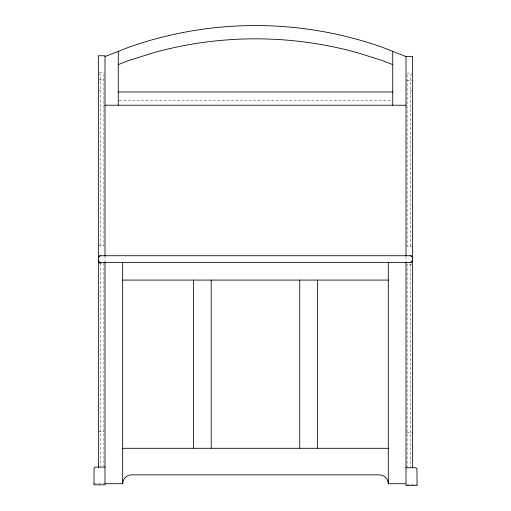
<?xml version="1.0" encoding="UTF-8"?>
<svg xmlns="http://www.w3.org/2000/svg" width="511" height="511" viewBox="0 0 511 511"><rect width="100%" height="100%" fill="white"/><g stroke="black" fill="none" stroke-linecap="round" stroke-linejoin="round"><path stroke-width="0.38" stroke-dasharray="2.56 1.92" d="M99.089 72.492L104.257 72.492M406.743 73.118L411.911 73.118M99.089 74.28L100.565 74.28L100.565 245.778M411.911 74.906L410.435 74.906L410.435 246.411M99.089 79.927L104.257 79.927M406.743 80.559L411.911 80.559M99.089 90.198L100.565 90.198M410.435 90.824L411.911 90.824M119.069 100.801L391.931 100.801M98.355 245.778L103.886 245.778L103.886 74.28M412.645 246.411L407.114 246.411L407.114 74.906M99.089 263.484L103.886 263.484L103.886 466.326M411.911 264.117L407.114 264.117L407.114 466.958M98.355 431.699L103.886 431.699M407.114 432.332L412.645 432.332M93.928 483.713L104.199 483.713M406.801 484.345L417.072 484.345M410.435 264.117L410.435 466.958M406.009 256.413L406.009 261.262M104.991 255.736L104.991 261.428M100.565 263.484L100.565 466.326"/><path stroke-width="0.77" d="M98.355 257.953L99.517 256.03A2.191 2.172 -90 0 1 100.622 255.736L410.435 255.736L412.007 256.381L412.645 257.953M412.645 260.163L411.962 261.689L410.442 262.379M412.543 260.725L411.745 261.875L410.435 262.379L98.355 262.379M99.536 256.024L100.705 255.736M104.991 56.536L129.008 47.159A381.014 381.014 0 0 1 381.992 47.159L406.009 56.536M118.271 64.629L129.008 60.439L153.607 52.71A381.014 381.014 0 0 1 357.393 52.71L381.992 60.439L392.729 64.629M118.271 91.948L392.729 91.948M104.991 105.228L406.009 105.228M122.685 280.085L388.29 280.085M122.685 448.3L388.29 448.3M104.991 467.111L95.218 467.111L94.101 467.763L93.928 484.824L105.004 484.824L104.991 262.226M406.009 467.744L415.782 467.744L416.899 468.389L417.072 485.45L405.996 485.45L406.009 484.345M104.979 483.713L122.685 483.713A8.853 8.853 0 0 1 131.538 474.86L379.437 474.86A8.853 8.853 0 0 1 388.29 483.713L405.996 483.713L406.009 262.06M410.442 255.736L411.789 256.19L412.575 257.378M412.645 467.744L412.645 56.37L406.009 56.37L406.009 255.679M392.729 51.349L392.729 105.228M388.29 262.379L388.29 483.713M317.459 280.085L317.459 448.3M299.753 280.085L299.753 448.3M211.222 280.085L211.222 448.3M193.516 280.085L193.516 448.3M122.685 262.379L122.685 483.713M118.271 51.349L118.271 105.228M104.991 255.845L104.991 55.744L98.355 55.744L98.355 467.111M100.558 262.379A2.376 2.37 -90 0 1 98.355 260.163"/></g></svg>
